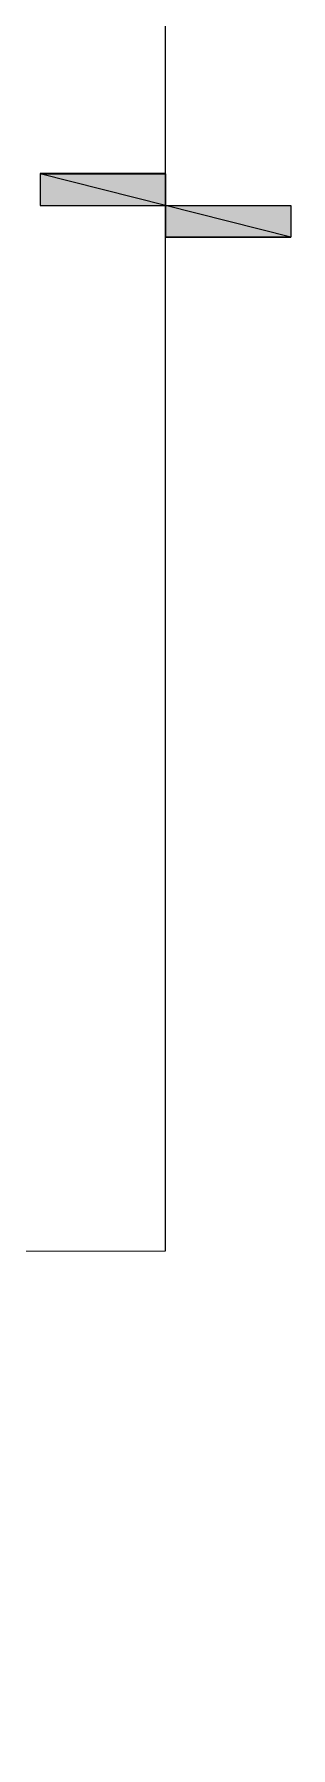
# Model space of a CAD drawing. Header units: metres. Extents: x 14 to 155, y 0 to 125.
# Drawn here: x 33.532 to 33.777, y 96.511 to 98.15 of the extents above; entities that cross this region are included whole.
import ezdxf

# ---------------------------------------------------------------- set-up
doc = ezdxf.new("R2010")
doc.units = ezdxf.units.M
doc.layers.add('PDF_Geometry', color=7, linetype='Continuous', true_color=0xc0c0c0)
doc.layers.add('PDF_Solid Fills', color=7, linetype='Continuous')

msp = doc.modelspace()

# ---------------------------------------------------------------- linework, layer by layer
at = {"layer": 'PDF_Geometry', "color": 0, "lineweight": 5}
msp.add_lwpolyline([(29.5848, 90.2357), (29.5846, 96.986), (33.6574, 96.9862), (33.6574, 98.9866)], dxfattribs=at)
at = {"layer": 'PDF_Geometry', "color": 0, "lineweight": 0}
for points in [[(33.7775, 97.956), (33.6575, 97.956), (33.6575, 98.0168), (33.5375, 98.0168), (33.5375, 97.9863), (33.7775, 97.9863)], [(33.5375, 97.9863), (33.6575, 97.9863), (33.5375, 98.0167)], [(33.6575, 97.9863), (33.5375, 98.0167), (33.6575, 98.0167)], [(33.6575, 97.956), (33.7775, 97.956), (33.6575, 97.9863)], [(33.7775, 97.956), (33.6575, 97.9863), (33.7775, 97.9863)]]:
    msp.add_lwpolyline(points, close=True, dxfattribs=at)
at = {"layer": 'PDF_Solid Fills', "color": 0, "transparency": 33554559}
for points in [[(33.5374, 98.0168), (33.6575, 97.9864), (33.6575, 98.0168)], [(33.5374, 97.9864), (33.6575, 97.9864), (33.5374, 98.0168)], [(33.6575, 97.9864), (33.7775, 97.956), (33.7775, 97.9864)], [(33.6575, 97.956), (33.7775, 97.956), (33.6575, 97.9864)]]:
    msp.add_solid(points, dxfattribs=at)

doc.saveas('drawing.dxf')
